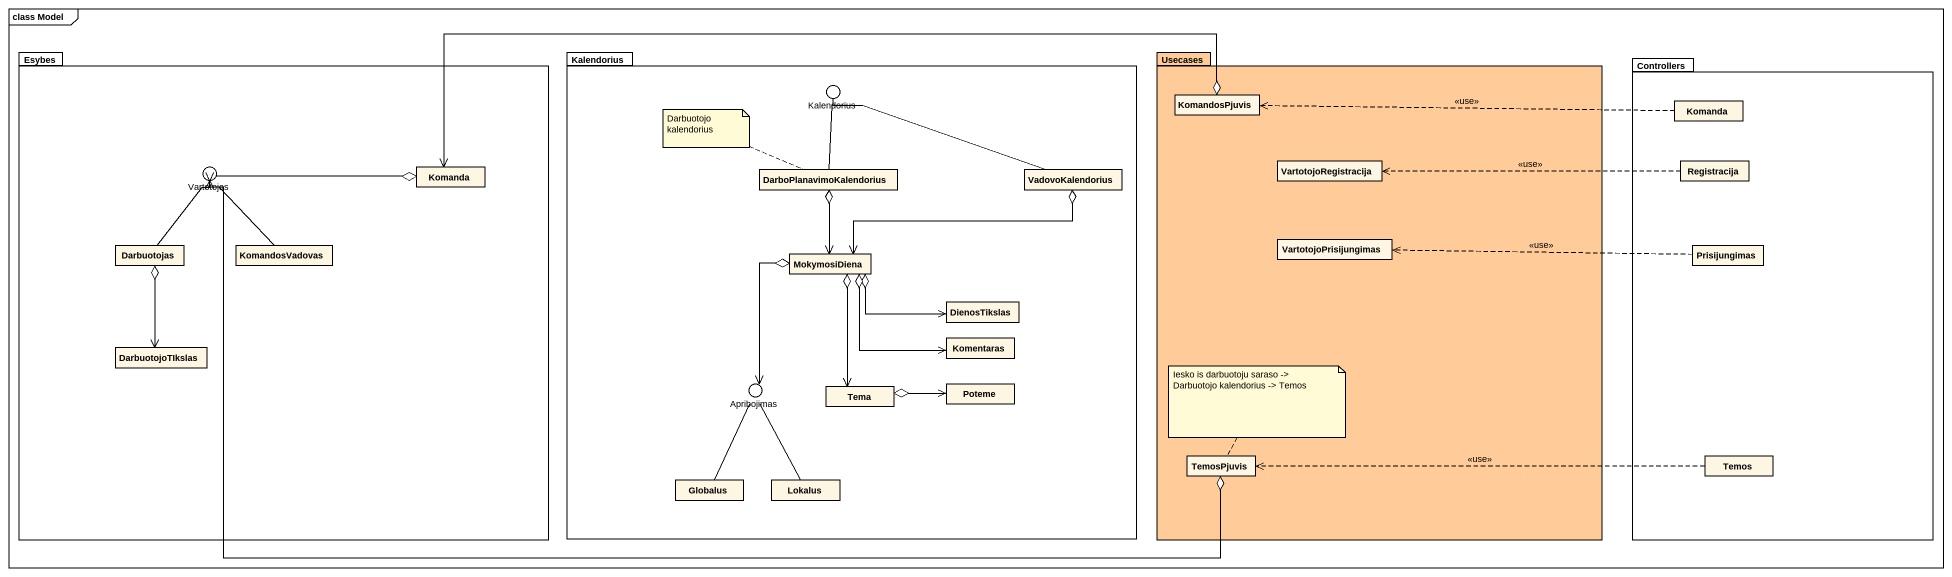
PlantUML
@startuml
mainframe class Model
allowmixing
hide circle
hide empty members
package Esybes {
  class "Komanda" as Komanda_2
  class Darbuotojas
  class KomandosVadovas
  class DarbuotojoTIkslas
}
package Kalendorius {
  class DarboPlanavimoKalendorius
  class VadovoKalendorius
  class MokymosiDiena
  class DienosTikslas
  class Komentaras
  class Tema
  class Poteme
  class Globalus
  class Lokalus
}
package Usecases #FFCC99 {
  class KomandosPjuvis
  class VartotojoRegistracija
  class VartotojoPrisijungimas
  class TemosPjuvis
}
package Controllers {
  class Komanda
  class Registracija
  class Prisijungimas
  class Temos
}
() "Kalendorius" as Kalendorius_2
() Vartotojas
() Apribojimas
Kalendorius -up- Kalendorius_2
Esybes -up- Vartotojas
Kalendorius -- Apribojimas
KomandosPjuvis o-left-> Komanda_2
Komanda .left.> KomandosPjuvis : <<use>>
Komanda_2 o-left-> Vartotojas
DarboPlanavimoKalendorius -up- Kalendorius_2
DarboPlanavimoKalendorius o--> MokymosiDiena
VadovoKalendorius -left- Kalendorius_2
VadovoKalendorius o-left-> MokymosiDiena
Registracija .left.> VartotojoRegistracija : <<use>>
Darbuotojas -up- Vartotojas
Darbuotojas o--> DarbuotojoTIkslas
KomandosVadovas -up- Vartotojas
MokymosiDiena o-right-> DienosTikslas
MokymosiDiena o-right-> Komentaras
MokymosiDiena o--> Apribojimas
MokymosiDiena o--> Tema
Prisijungimas .left.> VartotojoPrisijungimas : <<use>>
Tema o-right-> Poteme
TemosPjuvis o-left-> Vartotojas
Temos .left.> TemosPjuvis : <<use>>
Globalus -up- Apribojimas
Lokalus -up- Apribojimas
note left of DarboPlanavimoKalendorius : Darbuotojo kalendorius
note top of TemosPjuvis : Iesko is darbuotoju saraso -> Darbuotojo kalendorius -> Temos
@enduml
